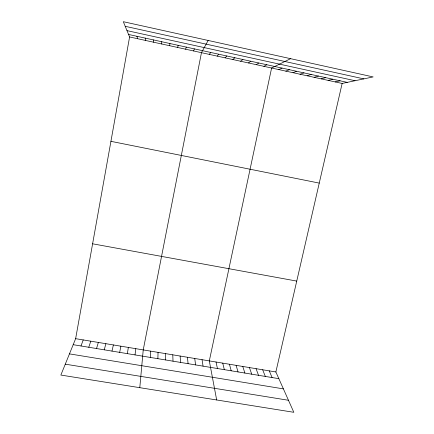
<?xml version="1.0" encoding="UTF-8"?>
<svg xmlns="http://www.w3.org/2000/svg" width="434" height="434" viewBox="0 0 434 434"><rect width="100%" height="100%" fill="white"/><g stroke="black" fill="none" stroke-linecap="round" stroke-linejoin="round"><path stroke-width="0.65" d="M157.878 358.679L158.047 352.37M150.278 357.426L150.647 351.144M169.737 45.738L169.9 43.519M139.791 387.681L143.231 349.907L201.463 52.677L208.157 40.454M135.023 354.904L135.799 348.67M127.363 353.639L128.345 347.433M342.144 83.442L275.867 371.965L293.823 412.3L60.858 375.063L75.641 338.666L129.592 36.961L123.321 21.7L373.142 76.921L342.144 83.442L129.592 36.961M177.701 47.48L178.103 45.315M119.686 352.37L120.874 346.191M111.988 351.095L113.382 344.943M104.268 349.82L105.874 343.695M96.532 348.545L98.344 342.442M185.643 49.216L186.278 47.105M88.775 347.26L90.798 341.189M80.995 345.974L83.23 339.93M193.564 50.946L194.427 48.89M209.34 54.396L210.664 52.449M217.195 56.116L218.752 54.217M225.029 57.83L226.814 55.986M232.846 59.539L234.854 57.749M240.642 61.243L242.872 59.501M248.411 62.946L250.868 61.254M256.163 64.639L258.843 63.001M263.899 66.331L266.796 64.747M290.596 58.677L271.608 68.019L209.307 360.898L216.669 399.969M278.742 69.576L282.062 68.089M285.854 71.133L289.375 69.695M292.95 72.684L296.677 71.29M300.03 74.236L303.952 72.885M307.093 75.776L311.216 74.474M314.135 77.317L318.458 76.064M321.165 78.858L325.679 77.648M328.175 80.388L332.889 79.227M335.167 81.918L340.077 80.8M65.284 364.169L288.464 400.273M69.467 353.878L283.391 388.875M73.2 344.688L278.85 378.67M75.641 338.666L275.867 371.965M92.605 243.799L296.742 281.091M110.93 141.332L319.25 183.099M125.214 26.306L363.822 78.885M126.994 30.63L355.05 80.729M128.567 34.46L347.243 82.373M269.275 370.869L272.085 377.553M262.673 369.773L265.315 376.43M256.06 368.672L258.523 375.307M249.425 367.571L251.715 374.184M136.878 36.282L137.665 38.724M242.78 366.464L244.89 373.056M236.112 365.357L238.049 371.927M229.434 364.245L231.197 370.793M222.745 363.133L224.324 369.659M145.168 38.1L145.716 40.487M216.034 362.016L217.434 368.52M202.043 359.688L203.069 366.144M153.435 39.912L153.744 42.239M194.752 358.479L195.582 364.907M187.45 357.263L188.079 363.67M180.126 356.043L180.56 362.428M172.781 354.822L173.02 361.18M161.681 41.718L161.752 43.991M165.425 353.601L165.457 359.932"/></g></svg>
